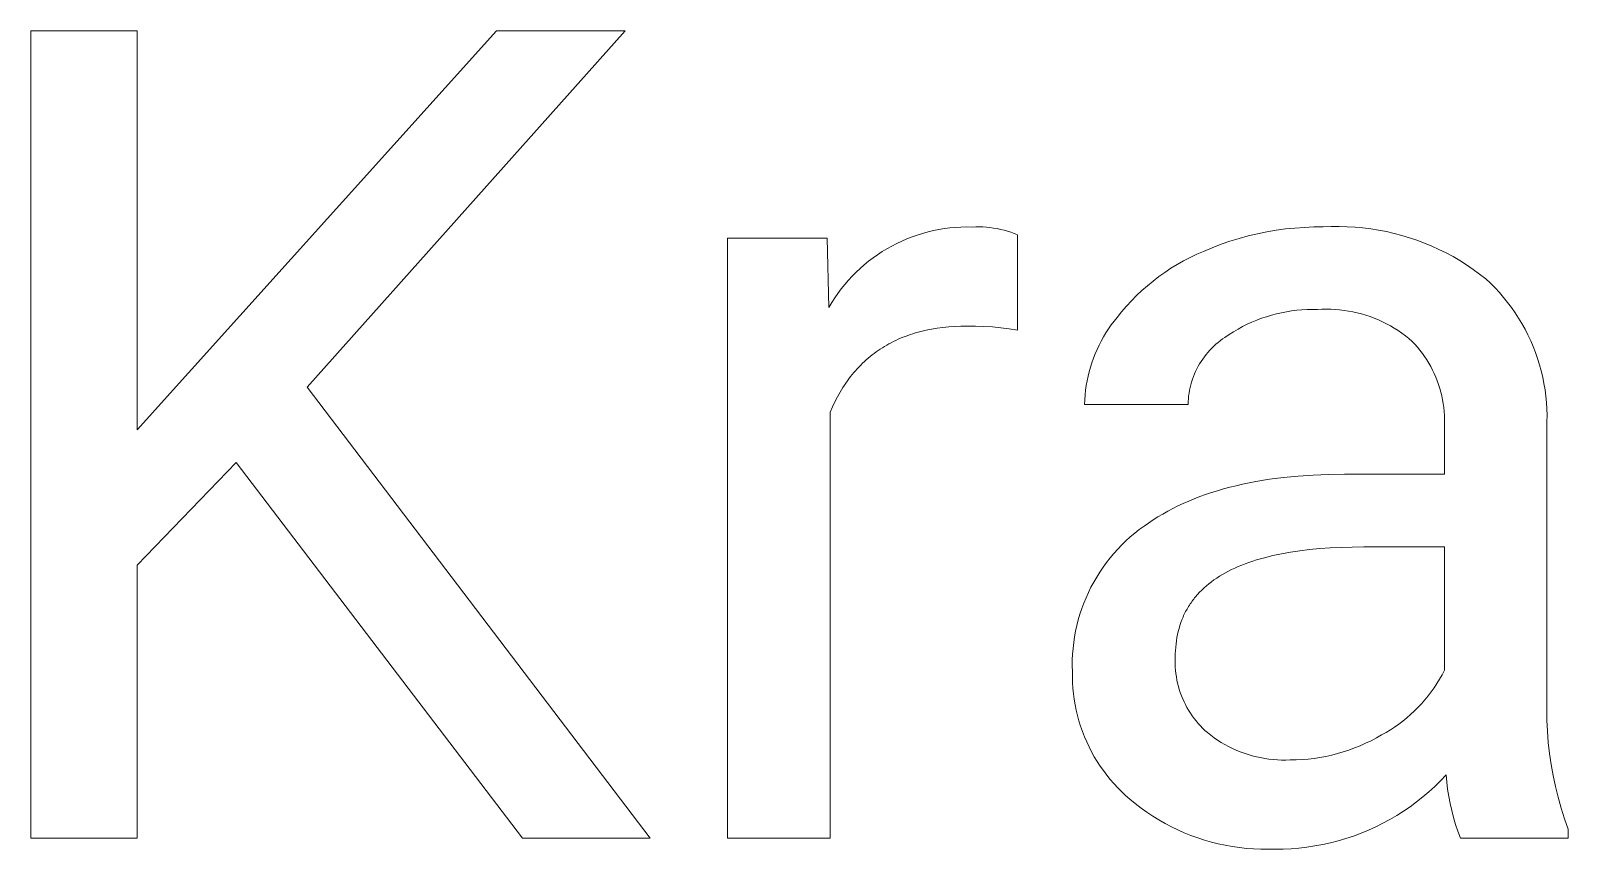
# Model space of a CAD drawing. Header units: millimetres. Extents: x 0 to 4030, y -54 to 2762.
# Drawn here: x 3285.2 to 3357.8, y 264.4 to 303.1 of the extents above; entities that cross this region are included whole.
import ezdxf

# ---------------------------------------------------------------- set-up
doc = ezdxf.new("R2010")
doc.units = ezdxf.units.MM
doc.header["$MEASUREMENT"] = 0
doc.layers.add('Domyślny', color=7, linetype='Continuous', true_color=0x000000)

msp = doc.modelspace()

# ---------------------------------------------------------------- linework, layer by layer
at = {"layer": 'Domyślny', "color": 18, "lineweight": 15, "true_color": 0x000000}
for p, q in [((3285.175, 264.902), (3285.175, 303.057)), ((3285.175, 303.057), (3290.207, 303.057)), ((3290.207, 303.057), (3290.207, 284.188)), ((3290.207, 284.188), (3307.171, 303.057)), ((3313.251, 303.057), (3298.233, 286.214)), ((3307.171, 303.057), (3313.251, 303.057)), ((3326.801, 293.315), (3327.049, 293.402)), ((3327.049, 293.402), (3327.3, 293.481)), ((3327.3, 293.481), (3327.554, 293.55)), ((3327.554, 293.55), (3327.81, 293.611)), ((3327.81, 293.611), (3328.067, 293.662)), ((3328.067, 293.662), (3328.327, 293.705)), ((3328.327, 293.705), (3328.587, 293.738)), ((3328.587, 293.738), (3328.849, 293.763)), ((3328.849, 293.763), (3329.112, 293.778)), ((3329.112, 293.778), (3329.374, 293.784)), ((3329.374, 293.784), (3329.637, 293.781)), ((3329.637, 293.781), (3329.806, 293.787)), ((3329.806, 293.787), (3329.975, 293.787)), ((3329.975, 293.787), (3330.144, 293.782)), ((3330.144, 293.782), (3330.312, 293.771)), ((3330.312, 293.771), (3330.48, 293.754)), ((3330.48, 293.754), (3330.647, 293.731)), ((3330.647, 293.731), (3330.814, 293.703)), ((3330.814, 293.703), (3330.979, 293.67)), ((3330.979, 293.67), (3331.144, 293.63)), ((3331.144, 293.63), (3331.306, 293.586)), ((3331.306, 293.586), (3331.468, 293.535)), ((3331.468, 293.535), (3331.627, 293.479)), ((3331.627, 293.479), (3331.784, 293.418)), ((3331.784, 293.418), (3331.784, 288.909)), ((3342.677, 293.358), (3343.113, 293.461)), ((3343.113, 293.461), (3343.552, 293.551)), ((3343.552, 293.551), (3343.993, 293.626)), ((3343.993, 293.626), (3344.437, 293.687)), ((3344.437, 293.687), (3344.883, 293.733)), ((3344.883, 293.733), (3345.33, 293.765)), ((3345.33, 293.765), (3345.777, 293.782)), ((3345.777, 293.782), (3346.225, 293.785)), ((3346.225, 293.785), (3346.599, 293.801)), ((3346.599, 293.801), (3346.974, 293.805)), ((3346.974, 293.805), (3347.349, 293.796)), ((3347.349, 293.796), (3347.723, 293.774)), ((3347.723, 293.774), (3348.096, 293.74)), ((3348.096, 293.74), (3348.468, 293.693)), ((3348.468, 293.693), (3348.838, 293.634)), ((3348.838, 293.634), (3349.206, 293.563)), ((3349.206, 293.563), (3349.572, 293.479)), ((3349.572, 293.479), (3349.934, 293.383)), ((3349.934, 293.383), (3350.293, 293.275)), ((3318.082, 264.9), (3318.082, 293.257)), ((3318.082, 293.257), (3322.793, 293.257)), ((3322.793, 293.257), (3322.873, 289.983)), ((3325.39, 292.617), (3325.615, 292.754)), ((3325.615, 292.754), (3325.844, 292.883)), ((3325.844, 292.883), (3326.077, 293.003)), ((3326.077, 293.003), (3326.315, 293.116)), ((3326.315, 293.116), (3326.556, 293.22)), ((3326.556, 293.22), (3326.801, 293.315)), ((3340.562, 292.631), (3340.975, 292.803)), ((3340.975, 292.803), (3341.393, 292.963)), ((3341.393, 292.963), (3341.817, 293.108)), ((3341.817, 293.108), (3342.245, 293.24)), ((3342.245, 293.24), (3342.677, 293.358)), ((3350.293, 293.275), (3350.648, 293.154)), ((3350.648, 293.154), (3350.999, 293.022)), ((3350.999, 293.022), (3351.345, 292.879)), ((3351.345, 292.879), (3351.686, 292.723)), ((3351.686, 292.723), (3352.022, 292.557)), ((3324.346, 291.822), (3324.543, 291.995)), ((3324.543, 291.995), (3324.747, 292.162)), ((3324.747, 292.162), (3324.956, 292.321)), ((3324.956, 292.321), (3325.17, 292.473)), ((3325.17, 292.473), (3325.39, 292.617)), ((3339.029, 291.828), (3339.324, 292.009)), ((3339.324, 292.009), (3339.625, 292.181)), ((3339.625, 292.181), (3339.932, 292.341)), ((3339.932, 292.341), (3340.244, 292.491)), ((3340.244, 292.491), (3340.562, 292.631)), ((3352.022, 292.557), (3352.352, 292.379)), ((3352.352, 292.379), (3352.675, 292.19)), ((3352.675, 292.19), (3352.993, 291.99)), ((3352.993, 291.99), (3353.303, 291.78)), ((3323.62, 291.062), (3323.792, 291.261)), ((3323.792, 291.261), (3323.97, 291.455)), ((3323.97, 291.455), (3324.155, 291.641)), ((3324.155, 291.641), (3324.346, 291.822)), ((3337.915, 291.004), (3338.183, 291.225)), ((3338.183, 291.225), (3338.458, 291.435)), ((3338.458, 291.435), (3338.74, 291.637)), ((3338.74, 291.637), (3339.029, 291.828)), ((3353.303, 291.78), (3353.606, 291.559)), ((3353.606, 291.559), (3353.902, 291.329)), ((3353.902, 291.329), (3354.122, 291.121)), ((3323.149, 290.43), (3323.299, 290.646)), ((3323.299, 290.646), (3323.456, 290.857)), ((3323.456, 290.857), (3323.62, 291.062)), ((3337.16, 290.291), (3337.403, 290.537)), ((3337.403, 290.537), (3337.655, 290.775)), ((3337.655, 290.775), (3337.915, 291.004)), ((3354.122, 291.121), (3354.336, 290.907)), ((3354.336, 290.907), (3354.542, 290.685)), ((3354.542, 290.685), (3354.74, 290.456)), ((3322.873, 289.983), (3323.007, 290.209)), ((3323.007, 290.209), (3323.149, 290.43)), ((3336.482, 289.504), (3336.699, 289.774)), ((3336.699, 289.774), (3336.925, 290.036)), ((3336.925, 290.036), (3337.16, 290.291)), ((3344.485, 289.777), (3344.245, 289.73)), ((3344.726, 289.814), (3344.485, 289.777)), ((3344.968, 289.844), (3344.726, 289.814)), ((3345.211, 289.865), (3344.968, 289.844)), ((3345.455, 289.878), (3345.211, 289.865)), ((3345.699, 289.883), (3345.455, 289.878)), ((3345.943, 289.879), (3345.699, 289.883)), ((3346.154, 289.891), (3345.943, 289.879)), ((3346.365, 289.896), (3346.154, 289.891)), ((3346.576, 289.893), (3346.365, 289.896)), ((3346.787, 289.883), (3346.576, 289.893)), ((3346.997, 289.866), (3346.787, 289.883)), ((3347.207, 289.841), (3346.997, 289.866)), ((3347.415, 289.81), (3347.207, 289.841)), ((3347.623, 289.771), (3347.415, 289.81)), ((3347.829, 289.725), (3347.623, 289.771)), ((3354.74, 290.456), (3354.93, 290.22)), ((3354.93, 290.22), (3355.112, 289.978)), ((3355.112, 289.978), (3355.286, 289.73)), ((3328.255, 289.033), (3327.985, 288.997)), ((3328.531, 289.061), (3328.255, 289.033)), ((3328.814, 289.081), (3328.531, 289.061)), ((3329.102, 289.093), (3328.814, 289.081)), ((3329.396, 289.097), (3329.102, 289.093)), ((3329.795, 289.096), (3329.396, 289.097)), ((3330.195, 289.082), (3329.795, 289.096)), ((3330.594, 289.057), (3330.195, 289.082)), ((3330.992, 289.02), (3330.594, 289.057)), ((3336.081, 288.967), (3336.209, 289.15)), ((3336.209, 289.15), (3336.342, 289.329)), ((3336.342, 289.329), (3336.482, 289.504)), ((3342.413, 289.074), (3342.199, 288.957)), ((3342.632, 289.183), (3342.413, 289.074)), ((3342.853, 289.284), (3342.632, 289.183)), ((3343.079, 289.379), (3342.853, 289.284)), ((3343.307, 289.465), (3343.079, 289.379)), ((3343.538, 289.543), (3343.307, 289.465)), ((3343.772, 289.614), (3343.538, 289.543)), ((3344.008, 289.676), (3343.772, 289.614)), ((3344.245, 289.73), (3344.008, 289.676)), ((3348.033, 289.671), (3347.829, 289.725)), ((3348.235, 289.611), (3348.033, 289.671)), ((3348.435, 289.544), (3348.235, 289.611)), ((3348.633, 289.47), (3348.435, 289.544)), ((3348.828, 289.389), (3348.633, 289.47)), ((3349.02, 289.302), (3348.828, 289.389)), ((3349.209, 289.208), (3349.02, 289.302)), ((3349.395, 289.108), (3349.209, 289.208)), ((3349.577, 289.001), (3349.395, 289.108)), ((3355.286, 289.73), (3355.451, 289.476)), ((3355.451, 289.476), (3355.607, 289.216)), ((3355.607, 289.216), (3355.754, 288.951)), ((3325.818, 288.314), (3325.711, 288.258)), ((3325.925, 288.369), (3325.818, 288.314)), ((3326.035, 288.422), (3325.925, 288.369)), ((3326.146, 288.473), (3326.035, 288.422)), ((3326.258, 288.522), (3326.146, 288.473)), ((3326.371, 288.568), (3326.258, 288.522)), ((3326.487, 288.613), (3326.371, 288.568)), ((3326.603, 288.656), (3326.487, 288.613)), ((3326.722, 288.697), (3326.603, 288.656)), ((3326.841, 288.736), (3326.722, 288.697)), ((3326.962, 288.773), (3326.841, 288.736)), ((3327.085, 288.808), (3326.962, 288.773)), ((3327.209, 288.841), (3327.085, 288.808)), ((3327.335, 288.872), (3327.209, 288.841)), ((3327.462, 288.901), (3327.335, 288.872)), ((3327.72, 288.953), (3327.462, 288.901)), ((3327.985, 288.997), (3327.72, 288.953)), ((3331.389, 288.97), (3330.992, 289.02)), ((3331.784, 288.909), (3331.389, 288.97)), ((3335.635, 288.194), (3335.737, 288.393)), ((3335.737, 288.393), (3335.845, 288.588)), ((3335.845, 288.588), (3335.96, 288.779)), ((3335.96, 288.779), (3336.081, 288.967)), ((3341.257, 288.326), (3341.154, 288.239)), ((3341.362, 288.409), (3341.257, 288.326)), ((3341.47, 288.488), (3341.362, 288.409)), ((3341.581, 288.564), (3341.47, 288.488)), ((3341.783, 288.702), (3341.581, 288.564)), ((3341.989, 288.833), (3341.783, 288.702)), ((3342.199, 288.957), (3341.989, 288.833)), ((3349.755, 288.888), (3349.577, 289.001)), ((3349.929, 288.769), (3349.755, 288.888)), ((3350.099, 288.644), (3349.929, 288.769)), ((3350.265, 288.513), (3350.099, 288.644)), ((3350.426, 288.376), (3350.265, 288.513)), ((3350.552, 288.241), (3350.426, 288.376)), ((3355.754, 288.951), (3355.892, 288.682)), ((3355.892, 288.682), (3356.021, 288.407)), ((3356.021, 288.407), (3356.14, 288.129)), ((3324.73, 287.581), (3324.64, 287.503)), ((3324.821, 287.658), (3324.73, 287.581)), ((3324.914, 287.732), (3324.821, 287.658)), ((3325.009, 287.805), (3324.914, 287.732)), ((3325.105, 287.875), (3325.009, 287.805)), ((3325.202, 287.944), (3325.105, 287.875)), ((3325.301, 288.011), (3325.202, 287.944)), ((3325.401, 288.075), (3325.301, 288.011)), ((3325.503, 288.138), (3325.401, 288.075)), ((3325.607, 288.199), (3325.503, 288.138)), ((3325.711, 288.258), (3325.607, 288.199)), ((3335.296, 287.369), (3335.37, 287.579)), ((3335.37, 287.579), (3335.452, 287.787)), ((3335.452, 287.787), (3335.54, 287.992)), ((3335.54, 287.992), (3335.635, 288.194)), ((3340.608, 287.648), (3340.529, 287.539)), ((3340.69, 287.754), (3340.608, 287.648)), ((3340.776, 287.857), (3340.69, 287.754)), ((3340.866, 287.958), (3340.776, 287.857)), ((3340.959, 288.055), (3340.866, 287.958)), ((3341.055, 288.148), (3340.959, 288.055)), ((3341.154, 288.239), (3341.055, 288.148)), ((3350.674, 288.101), (3350.552, 288.241)), ((3350.791, 287.957), (3350.674, 288.101)), ((3350.903, 287.809), (3350.791, 287.957)), ((3351.01, 287.657), (3350.903, 287.809)), ((3351.111, 287.502), (3351.01, 287.657)), ((3356.14, 288.129), (3356.249, 287.846)), ((3356.249, 287.846), (3356.349, 287.56)), ((3324.052, 286.898), (3323.973, 286.804)), ((3324.131, 286.99), (3324.052, 286.898)), ((3324.212, 287.081), (3324.131, 286.99)), ((3324.295, 287.169), (3324.212, 287.081)), ((3324.379, 287.255), (3324.295, 287.169)), ((3324.464, 287.34), (3324.379, 287.255)), ((3324.551, 287.422), (3324.464, 287.34)), ((3324.64, 287.503), (3324.551, 287.422)), ((3335.115, 286.724), (3335.168, 286.941)), ((3335.168, 286.941), (3335.228, 287.156)), ((3335.228, 287.156), (3335.296, 287.369)), ((3340.195, 286.957), (3340.141, 286.834)), ((3340.254, 287.078), (3340.195, 286.957)), ((3340.317, 287.197), (3340.254, 287.078)), ((3340.384, 287.313), (3340.317, 287.197)), ((3340.454, 287.427), (3340.384, 287.313)), ((3340.529, 287.539), (3340.454, 287.427)), ((3351.207, 287.344), (3351.111, 287.502)), ((3351.298, 287.182), (3351.207, 287.344)), ((3351.383, 287.017), (3351.298, 287.182)), ((3351.463, 286.85), (3351.383, 287.017)), ((3351.537, 286.68), (3351.463, 286.85)), ((3356.349, 287.56), (3356.438, 287.271)), ((3356.438, 287.271), (3356.518, 286.979)), ((3356.518, 286.979), (3356.588, 286.684)), ((3298.233, 286.214), (3314.432, 264.902)), ((3323.536, 286.198), (3323.469, 286.09)), ((3323.605, 286.304), (3323.536, 286.198)), ((3323.676, 286.408), (3323.605, 286.304)), ((3323.748, 286.51), (3323.676, 286.408)), ((3323.822, 286.61), (3323.748, 286.51)), ((3323.897, 286.708), (3323.822, 286.61)), ((3323.973, 286.804), (3323.897, 286.708)), ((3335, 286.065), (3335.031, 286.286)), ((3335.031, 286.286), (3335.069, 286.506)), ((3335.069, 286.506), (3335.115, 286.724)), ((3339.935, 286.196), (3339.907, 286.064)), ((3339.967, 286.326), (3339.935, 286.196)), ((3340.004, 286.455), (3339.967, 286.326)), ((3340.045, 286.583), (3340.004, 286.455)), ((3340.091, 286.71), (3340.045, 286.583)), ((3340.141, 286.834), (3340.091, 286.71)), ((3351.605, 286.507), (3351.537, 286.68)), ((3351.667, 286.332), (3351.605, 286.507)), ((3351.723, 286.156), (3351.667, 286.332)), ((3351.773, 285.977), (3351.723, 286.156)), ((3356.588, 286.684), (3356.647, 286.387)), ((3356.647, 286.387), (3356.696, 286.088)), ((3323.153, 285.521), (3323.037, 285.28)), ((3323.275, 285.754), (3323.153, 285.521)), ((3323.402, 285.98), (3323.275, 285.754)), ((3323.469, 286.09), (3323.402, 285.98)), ((3334.952, 285.397), (3334.96, 285.62)), ((3339.837, 285.397), (3334.952, 285.397)), ((3334.96, 285.62), (3334.977, 285.843)), ((3334.977, 285.843), (3335, 286.065)), ((3339.841, 285.531), (3339.837, 285.397)), ((3339.851, 285.665), (3339.841, 285.531)), ((3339.865, 285.799), (3339.851, 285.665)), ((3339.883, 285.932), (3339.865, 285.799)), ((3339.907, 286.064), (3339.883, 285.932)), ((3351.816, 285.797), (3351.773, 285.977)), ((3351.854, 285.615), (3351.816, 285.797)), ((3351.886, 285.433), (3351.854, 285.615)), ((3351.911, 285.249), (3351.886, 285.433)), ((3356.696, 286.088), (3356.735, 285.788)), ((3356.735, 285.788), (3356.764, 285.486)), ((3356.764, 285.486), (3356.782, 285.184)), ((3323.037, 285.28), (3322.927, 285.031)), ((3322.927, 285.031), (3322.927, 264.9)), ((3351.93, 285.064), (3351.911, 285.249)), ((3351.942, 284.879), (3351.93, 285.064)), ((3351.949, 284.694), (3351.942, 284.879)), ((3351.949, 284.509), (3351.949, 284.694)), ((3356.782, 285.184), (3356.79, 284.881)), ((3356.79, 284.881), (3356.787, 284.578)), ((3351.942, 284.323), (3351.949, 284.509)), ((3351.942, 282.095), (3351.942, 284.323)), ((3356.787, 284.578), (3356.787, 271.533)), ((3294.878, 282.644), (3290.207, 277.8)), ((3308.406, 264.902), (3294.878, 282.644)), ((3343.034, 281.75), (3343.679, 281.856)), ((3343.679, 281.856), (3344.345, 281.942)), ((3344.345, 281.942), (3345.032, 282.009)), ((3345.032, 282.009), (3345.74, 282.057)), ((3345.74, 282.057), (3346.469, 282.086)), ((3346.469, 282.086), (3347.218, 282.095)), ((3347.218, 282.095), (3351.942, 282.095)), ((3340.128, 280.935), (3340.395, 281.038)), ((3340.395, 281.038), (3340.667, 281.136)), ((3340.667, 281.136), (3340.944, 281.23)), ((3340.944, 281.23), (3341.227, 281.318)), ((3341.227, 281.318), (3341.515, 281.402)), ((3341.515, 281.402), (3341.808, 281.481)), ((3341.808, 281.481), (3342.107, 281.556)), ((3342.107, 281.556), (3342.411, 281.625)), ((3342.411, 281.625), (3342.72, 281.69)), ((3342.72, 281.69), (3343.034, 281.75)), ((3338.64, 280.215), (3338.875, 280.347)), ((3338.875, 280.347), (3339.115, 280.474)), ((3339.115, 280.474), (3339.36, 280.596)), ((3339.36, 280.596), (3339.611, 280.714)), ((3339.611, 280.714), (3339.867, 280.827)), ((3339.867, 280.827), (3340.128, 280.935)), ((3337.534, 279.477), (3337.757, 279.64)), ((3337.757, 279.64), (3337.969, 279.791)), ((3337.969, 279.791), (3338.188, 279.937)), ((3338.188, 279.937), (3338.411, 280.078)), ((3338.411, 280.078), (3338.64, 280.215)), ((3336.705, 278.753), (3336.903, 278.945)), ((3336.903, 278.945), (3337.107, 279.13)), ((3337.107, 279.13), (3337.318, 279.307)), ((3337.318, 279.307), (3337.534, 279.477)), ((3335.983, 277.923), (3336.152, 278.14)), ((3336.152, 278.14), (3336.329, 278.351)), ((3336.329, 278.351), (3336.514, 278.555)), ((3336.514, 278.555), (3336.705, 278.753)), ((3343.443, 278.152), (3343.254, 278.1)), ((3343.834, 278.248), (3343.443, 278.152)), ((3344.244, 278.335), (3343.834, 278.248)), ((3344.67, 278.411), (3344.244, 278.335)), ((3345.114, 278.477), (3344.67, 278.411)), ((3345.575, 278.533), (3345.114, 278.477)), ((3346.054, 278.579), (3345.575, 278.533)), ((3346.551, 278.614), (3346.054, 278.579)), ((3347.064, 278.64), (3346.551, 278.614)), ((3347.595, 278.655), (3347.064, 278.64)), ((3348.144, 278.66), (3347.595, 278.655)), ((3351.942, 278.66), (3348.144, 278.66)), ((3351.942, 272.835), (3351.942, 278.66)), ((3290.207, 277.8), (3290.207, 264.902)), ((3335.52, 277.239), (3335.666, 277.472)), ((3335.666, 277.472), (3335.82, 277.7)), ((3335.82, 277.7), (3335.983, 277.923)), ((3341.6, 277.438), (3341.459, 277.358)), ((3341.746, 277.516), (3341.6, 277.438)), ((3341.896, 277.591), (3341.746, 277.516)), ((3342.051, 277.663), (3341.896, 277.591)), ((3342.209, 277.733), (3342.051, 277.663)), ((3342.373, 277.801), (3342.209, 277.733)), ((3342.54, 277.866), (3342.373, 277.801)), ((3342.712, 277.928), (3342.54, 277.866)), ((3342.888, 277.988), (3342.712, 277.928)), ((3343.069, 278.045), (3342.888, 277.988)), ((3343.254, 278.1), (3343.069, 278.045)), ((3335.13, 276.511), (3335.251, 276.758)), ((3335.251, 276.758), (3335.381, 277.001)), ((3335.381, 277.001), (3335.52, 277.239)), ((3340.591, 276.725), (3340.485, 276.624)), ((3340.702, 276.823), (3340.591, 276.725)), ((3340.818, 276.919), (3340.702, 276.823)), ((3340.937, 277.012), (3340.818, 276.919)), ((3341.061, 277.102), (3340.937, 277.012)), ((3341.189, 277.19), (3341.061, 277.102)), ((3341.322, 277.275), (3341.189, 277.19)), ((3341.459, 277.358), (3341.322, 277.275)), ((3334.817, 275.747), (3334.912, 276.005)), ((3334.912, 276.005), (3335.017, 276.26)), ((3335.017, 276.26), (3335.13, 276.511)), ((3339.937, 275.967), (3339.898, 275.908)), ((3339.977, 276.025), (3339.937, 275.967)), ((3340.017, 276.083), (3339.977, 276.025)), ((3340.059, 276.14), (3340.017, 276.083)), ((3340.102, 276.196), (3340.059, 276.14)), ((3340.146, 276.252), (3340.102, 276.196)), ((3340.191, 276.307), (3340.146, 276.252)), ((3340.285, 276.415), (3340.191, 276.307)), ((3340.383, 276.521), (3340.285, 276.415)), ((3340.485, 276.624), (3340.383, 276.521)), ((3334.653, 275.221), (3334.73, 275.485)), ((3334.73, 275.485), (3334.817, 275.747)), ((3339.572, 275.283), (3339.546, 275.217)), ((3339.6, 275.348), (3339.572, 275.283)), ((3339.629, 275.413), (3339.6, 275.348)), ((3339.659, 275.477), (3339.629, 275.413)), ((3339.69, 275.54), (3339.659, 275.477)), ((3339.722, 275.603), (3339.69, 275.54)), ((3339.755, 275.665), (3339.722, 275.603)), ((3339.789, 275.727), (3339.755, 275.665)), ((3339.825, 275.788), (3339.789, 275.727)), ((3339.861, 275.848), (3339.825, 275.788)), ((3339.898, 275.908), (3339.861, 275.848)), ((3334.476, 274.415), (3334.525, 274.685)), ((3334.525, 274.685), (3334.584, 274.954)), ((3334.584, 274.954), (3334.653, 275.221)), ((3339.339, 274.521), (3339.311, 274.374)), ((3339.372, 274.665), (3339.339, 274.521)), ((3339.409, 274.807), (3339.372, 274.665)), ((3339.45, 274.946), (3339.409, 274.807)), ((3339.496, 275.083), (3339.45, 274.946)), ((3339.546, 275.217), (3339.496, 275.083)), ((3334.383, 273.594), (3334.404, 273.868)), ((3334.404, 273.868), (3334.435, 274.142)), ((3334.435, 274.142), (3334.476, 274.415)), ((3339.252, 273.918), (3339.242, 273.761)), ((3339.268, 274.073), (3339.252, 273.918)), ((3339.287, 274.225), (3339.268, 274.073)), ((3339.311, 274.374), (3339.287, 274.225)), ((3334.368, 273.043), (3334.37, 273.319)), ((3334.37, 273.319), (3334.383, 273.594)), ((3339.233, 273.439), (3339.228, 273.285)), ((3339.228, 273.285), (3339.228, 273.132)), ((3339.228, 273.132), (3339.234, 272.978)), ((3339.235, 273.601), (3339.233, 273.439)), ((3339.242, 273.761), (3339.235, 273.601)), ((3334.375, 272.768), (3334.368, 273.043)), ((3334.373, 272.505), (3334.375, 272.768)), ((3334.381, 272.243), (3334.373, 272.505)), ((3339.234, 272.978), (3339.245, 272.824)), ((3339.245, 272.824), (3339.262, 272.671)), ((3339.262, 272.671), (3339.284, 272.519)), ((3339.284, 272.519), (3339.311, 272.367)), ((3339.311, 272.367), (3339.343, 272.217)), ((3351.587, 272.207), (3351.713, 272.413)), ((3351.713, 272.413), (3351.831, 272.622)), ((3351.831, 272.622), (3351.942, 272.835)), ((3334.398, 271.981), (3334.381, 272.243)), ((3334.423, 271.719), (3334.398, 271.981)), ((3334.458, 271.459), (3334.423, 271.719)), ((3339.343, 272.217), (3339.381, 272.068)), ((3339.381, 272.068), (3339.424, 271.92)), ((3339.424, 271.92), (3339.471, 271.774)), ((3339.471, 271.774), (3339.524, 271.629)), ((3339.524, 271.629), (3339.582, 271.487)), ((3351.018, 271.433), (3351.17, 271.619)), ((3351.17, 271.619), (3351.316, 271.81)), ((3351.316, 271.81), (3351.455, 272.007)), ((3351.455, 272.007), (3351.587, 272.207)), ((3334.501, 271.2), (3334.458, 271.459)), ((3334.554, 270.942), (3334.501, 271.2)), ((3334.615, 270.687), (3334.554, 270.942)), ((3339.582, 271.487), (3339.645, 271.346)), ((3339.645, 271.346), (3339.713, 271.208)), ((3339.713, 271.208), (3339.785, 271.072)), ((3339.785, 271.072), (3339.862, 270.939)), ((3339.862, 270.939), (3339.944, 270.809)), ((3350.349, 270.743), (3350.525, 270.907)), ((3350.525, 270.907), (3350.695, 271.076)), ((3350.695, 271.076), (3350.86, 271.252)), ((3350.86, 271.252), (3351.018, 271.433)), ((3356.787, 271.533), (3356.776, 271.006)), ((3356.776, 271.006), (3356.783, 270.478)), ((3334.684, 270.434), (3334.615, 270.687)), ((3334.763, 270.183), (3334.684, 270.434)), ((3334.85, 269.935), (3334.763, 270.183)), ((3339.944, 270.809), (3340.03, 270.681)), ((3340.03, 270.681), (3340.121, 270.557)), ((3340.121, 270.557), (3340.215, 270.435)), ((3340.215, 270.435), (3340.314, 270.318)), ((3340.314, 270.318), (3340.417, 270.203)), ((3340.417, 270.203), (3340.524, 270.093)), ((3349.391, 270.018), (3349.593, 270.15)), ((3349.593, 270.15), (3349.789, 270.288)), ((3349.789, 270.288), (3349.981, 270.433)), ((3349.981, 270.433), (3350.168, 270.585)), ((3350.168, 270.585), (3350.349, 270.743)), ((3356.783, 270.478), (3356.807, 269.95)), ((3334.945, 269.69), (3334.85, 269.935)), ((3335.049, 269.449), (3334.945, 269.69)), ((3335.161, 269.211), (3335.049, 269.449)), ((3340.524, 270.093), (3340.635, 269.986)), ((3340.635, 269.986), (3340.749, 269.883)), ((3340.749, 269.883), (3340.907, 269.759)), ((3340.907, 269.759), (3341.069, 269.641)), ((3341.069, 269.641), (3341.234, 269.529)), ((3341.234, 269.529), (3341.404, 269.423)), ((3341.404, 269.423), (3341.577, 269.322)), ((3348.224, 269.379), (3348.479, 269.503)), ((3348.479, 269.503), (3348.73, 269.635)), ((3348.73, 269.635), (3348.976, 269.775)), ((3348.976, 269.775), (3349.186, 269.893)), ((3349.186, 269.893), (3349.391, 270.018)), ((3356.807, 269.95), (3356.849, 269.424)), ((3356.849, 269.424), (3356.908, 268.899)), ((3335.28, 268.977), (3335.161, 269.211)), ((3335.408, 268.748), (3335.28, 268.977)), ((3335.544, 268.523), (3335.408, 268.748)), ((3341.577, 269.322), (3341.754, 269.227)), ((3341.754, 269.227), (3341.933, 269.139)), ((3341.933, 269.139), (3342.116, 269.057)), ((3342.116, 269.057), (3342.301, 268.981)), ((3342.301, 268.981), (3342.489, 268.912)), ((3342.489, 268.912), (3342.679, 268.849)), ((3342.679, 268.849), (3342.871, 268.793)), ((3342.871, 268.793), (3343.065, 268.744)), ((3343.065, 268.744), (3343.261, 268.701)), ((3343.261, 268.701), (3343.458, 268.665)), ((3345.785, 268.669), (3346.065, 268.711)), ((3346.065, 268.711), (3346.344, 268.762)), ((3346.344, 268.762), (3346.621, 268.823)), ((3346.621, 268.823), (3346.895, 268.893)), ((3346.895, 268.893), (3347.167, 268.972)), ((3347.167, 268.972), (3347.437, 269.061)), ((3347.437, 269.061), (3347.703, 269.158)), ((3347.703, 269.158), (3347.965, 269.264)), ((3347.965, 269.264), (3348.224, 269.379)), ((3356.908, 268.899), (3356.983, 268.377)), ((3335.687, 268.303), (3335.544, 268.523)), ((3335.838, 268.087), (3335.687, 268.303)), ((3335.996, 267.878), (3335.838, 268.087)), ((3343.458, 268.665), (3343.656, 268.636)), ((3343.656, 268.636), (3343.855, 268.614)), ((3343.855, 268.614), (3344.054, 268.599)), ((3344.054, 268.599), (3344.254, 268.59)), ((3344.254, 268.59), (3344.455, 268.589)), ((3344.455, 268.589), (3344.655, 268.594)), ((3344.655, 268.594), (3344.938, 268.599)), ((3344.938, 268.599), (3345.221, 268.612)), ((3345.221, 268.612), (3345.504, 268.636)), ((3345.504, 268.636), (3345.785, 268.669)), ((3356.983, 268.377), (3357.076, 267.857)), ((3336.161, 267.673), (3335.996, 267.878)), ((3336.333, 267.475), (3336.161, 267.673)), ((3336.512, 267.282), (3336.333, 267.475)), ((3336.697, 267.096), (3336.512, 267.282)), ((3351.492, 267.345), (3351.214, 267.09)), ((3351.762, 267.609), (3351.492, 267.345)), ((3352.023, 267.883), (3351.762, 267.609)), ((3352.053, 267.543), (3352.023, 267.883)), ((3352.094, 267.205), (3352.053, 267.543)), ((3357.076, 267.857), (3357.186, 267.341)), ((3357.186, 267.341), (3357.313, 266.828)), ((3336.888, 266.916), (3336.697, 267.096)), ((3337.086, 266.742), (3336.888, 266.916)), ((3337.346, 266.528), (3337.086, 266.742)), ((3337.614, 266.322), (3337.346, 266.528)), ((3350.63, 266.61), (3350.326, 266.385)), ((3350.926, 266.845), (3350.63, 266.61)), ((3351.214, 267.09), (3350.926, 266.845)), ((3352.148, 266.868), (3352.094, 267.205)), ((3352.213, 266.533), (3352.148, 266.868)), ((3352.289, 266.201), (3352.213, 266.533)), ((3357.313, 266.828), (3357.457, 266.32)), ((3337.888, 266.126), (3337.614, 266.322)), ((3338.169, 265.939), (3337.888, 266.126)), ((3338.456, 265.761), (3338.169, 265.939)), ((3349.696, 265.969), (3349.37, 265.778)), ((3350.014, 266.172), (3349.696, 265.969)), ((3350.326, 266.385), (3350.014, 266.172)), ((3352.377, 265.871), (3352.289, 266.201)), ((3352.476, 265.545), (3352.377, 265.871)), ((3357.457, 266.32), (3357.617, 265.817)), ((3357.617, 265.817), (3357.794, 265.32)), ((3338.749, 265.594), (3338.456, 265.761)), ((3339.048, 265.436), (3338.749, 265.594)), ((3339.352, 265.289), (3339.048, 265.436)), ((3339.66, 265.153), (3339.352, 265.289)), ((3339.973, 265.027), (3339.66, 265.153)), ((3348.006, 265.129), (3347.652, 264.997)), ((3348.355, 265.273), (3348.006, 265.129)), ((3348.699, 265.43), (3348.355, 265.273)), ((3349.038, 265.598), (3348.699, 265.43)), ((3349.37, 265.778), (3349.038, 265.598)), ((3352.586, 265.222), (3352.476, 265.545)), ((3352.707, 264.904), (3352.586, 265.222)), ((3357.794, 265.32), (3357.794, 264.904)), ((3290.207, 264.902), (3285.175, 264.902)), ((3314.432, 264.902), (3308.406, 264.902)), ((3322.927, 264.9), (3318.082, 264.9)), ((3340.291, 264.911), (3339.973, 265.027)), ((3340.612, 264.807), (3340.291, 264.911)), ((3340.936, 264.713), (3340.612, 264.807)), ((3341.263, 264.631), (3340.936, 264.713)), ((3341.593, 264.56), (3341.263, 264.631)), ((3341.925, 264.5), (3341.593, 264.56)), ((3342.259, 264.451), (3341.925, 264.5)), ((3342.595, 264.414), (3342.259, 264.451)), ((3342.931, 264.389), (3342.595, 264.414)), ((3343.269, 264.374), (3342.931, 264.389)), ((3343.606, 264.372), (3343.269, 264.374)), ((3343.943, 264.38), (3343.606, 264.372)), ((3344.321, 264.383), (3343.943, 264.38)), ((3344.699, 264.399), (3344.321, 264.383)), ((3345.076, 264.429), (3344.699, 264.399)), ((3345.451, 264.471), (3345.076, 264.429)), ((3345.825, 264.527), (3345.451, 264.471)), ((3346.196, 264.595), (3345.825, 264.527)), ((3346.565, 264.676), (3346.196, 264.595)), ((3346.931, 264.771), (3346.565, 264.676)), ((3347.294, 264.878), (3346.931, 264.771)), ((3347.652, 264.997), (3347.294, 264.878)), ((3357.794, 264.904), (3352.707, 264.904))]:
    msp.add_line(p, q, dxfattribs=at)

doc.saveas('drawing.dxf')
